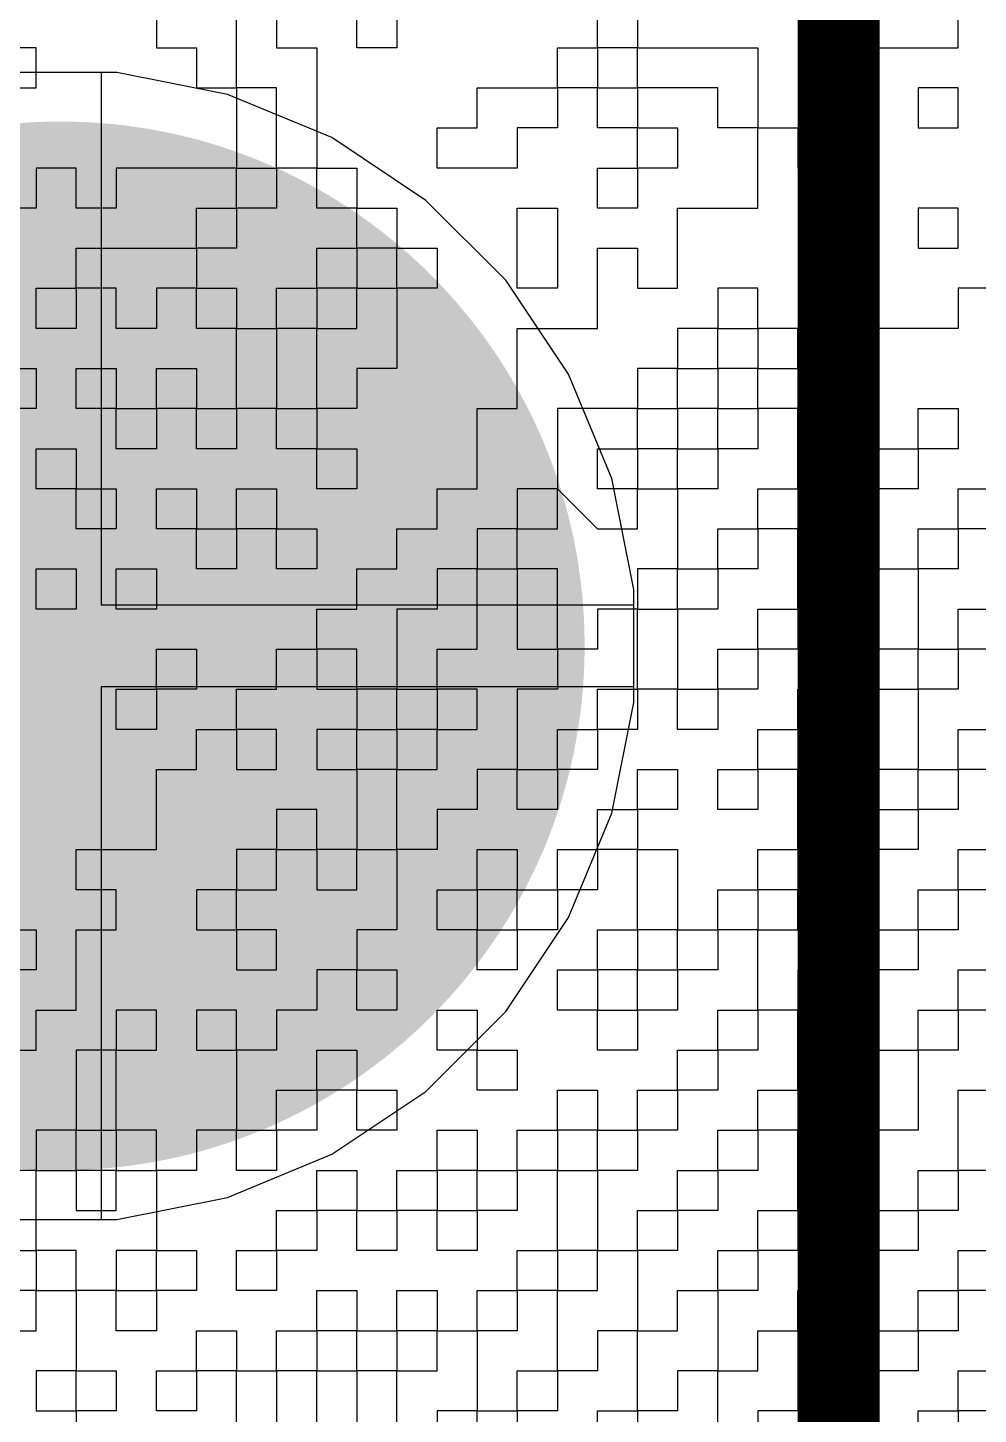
# Model space of a CAD drawing. Header units: inches. Extents: x 0.02 to 6.01, y 0.01 to 5.6.
# Drawn here: x 2.801 to 2.917, y 2.6662 to 2.8354 of the extents above; entities that cross this region are included whole.
import ezdxf

# ---------------------------------------------------------------- set-up
doc = ezdxf.new("R2010")
doc.units = ezdxf.units.IN
doc.header["$MEASUREMENT"] = 0
for name, color, linetype in [('Bottom Layer', 5, 'Continuous'), ('Bottom Overlay', 54, 'Continuous'), ('Bottom Solder', 6, 'Continuous'), ('Top Layer', 1, 'Continuous'), ('Top Overlay', 2, 'Continuous'), ('Top Solder', 216, 'Continuous'), ('Via Holes', 16, 'Continuous')]:
    doc.layers.add(name, color=color, linetype=linetype)

msp = doc.modelspace()

# ---------------------------------------------------------------- hatches: boundary and pattern name
at = {"layer": 'Bottom Layer'}
h = msp.add_hatch(color=5, dxfattribs=at)
edge = h.paths.add_edge_path()
edge.add_arc((2.805, 2.76), 0.06, 0, 360)
at = {"layer": 'Bottom Solder'}
h = msp.add_hatch(color=6, dxfattribs=at)
edge = h.paths.add_edge_path()
edge.add_arc((2.805, 2.76), 0.064, 0, 360)
at = {"layer": 'Top Layer'}
h = msp.add_hatch(color=1, dxfattribs=at)
edge = h.paths.add_edge_path()
edge.add_arc((2.805, 2.76), 0.06, 0, 360)
at = {"layer": 'Top Solder'}
h = msp.add_hatch(color=216, dxfattribs=at)
edge = h.paths.add_edge_path()
edge.add_arc((2.805, 2.76), 0.064, 0, 360)
at = {"layer": 'Via Holes'}
h = msp.add_hatch(color=7, dxfattribs=at)
edge = h.paths.add_edge_path()
edge.add_arc((2.805, 2.76), 0.05, 0, 360)

# ---------------------------------------------------------------- linework, layer by layer
at = {"layer": 'Bottom Layer'}
for p, q in [((2.81189, 2.83), (2.79811, 2.83)), ((2.82542, 2.82731), (2.81189, 2.83)), ((2.83816, 2.82203), (2.82542, 2.82731)), ((2.84962, 2.81437), (2.83816, 2.82203)), ((2.85937, 2.80462), (2.84962, 2.81437)), ((2.86703, 2.79316), (2.85937, 2.80462)), ((2.87231, 2.78042), (2.86703, 2.79316)), ((2.875, 2.76689), (2.87231, 2.78042)), ((2.875, 2.75311), (2.875, 2.76689)), ((2.87231, 2.73958), (2.875, 2.75311)), ((2.86703, 2.72684), (2.87231, 2.73958)), ((2.85937, 2.71538), (2.86703, 2.72684)), ((2.84962, 2.70563), (2.85937, 2.71538)), ((2.83816, 2.69797), (2.84962, 2.70563)), ((2.82542, 2.69269), (2.83816, 2.69797)), ((2.81189, 2.69), (2.82542, 2.69269)), ((2.79811, 2.69), (2.81189, 2.69))]:
    msp.add_line(p, q, dxfattribs=at)
at = {"layer": 'Bottom Overlay'}
for p, q in [((2.81673, 2.83789), (2.81673, 2.833)), ((2.82652, 2.82811), (2.82652, 2.83789)), ((2.83141, 2.83789), (2.83141, 2.833)), ((2.8412, 2.833), (2.8412, 2.83789)), ((2.84609, 2.83789), (2.84609, 2.833)), ((2.87056, 2.833), (2.87056, 2.83789)), ((2.87545, 2.83789), (2.87545, 2.833)), ((2.9146, 2.833), (2.9146, 2.83789)), ((2.80205, 2.833), (2.79716, 2.833)), ((2.80205, 2.82811), (2.80205, 2.833)), ((2.81673, 2.833), (2.82163, 2.833)), ((2.82163, 2.833), (2.82163, 2.82811)), ((2.83141, 2.833), (2.83631, 2.833)), ((2.83631, 2.833), (2.83631, 2.81832)), ((2.84609, 2.833), (2.8412, 2.833)), ((2.86567, 2.82811), (2.86567, 2.833)), ((2.86567, 2.833), (2.87056, 2.833)), ((2.87545, 2.833), (2.87056, 2.833)), ((2.87056, 2.833), (2.87056, 2.82811)), ((2.87545, 2.82811), (2.87545, 2.833)), ((2.87545, 2.833), (2.89013, 2.833)), ((2.89013, 2.833), (2.89013, 2.82321)), ((2.90481, 2.82321), (2.90481, 2.833)), ((2.90481, 2.833), (2.9146, 2.833)), ((2.79716, 2.82811), (2.80205, 2.82811)), ((2.82163, 2.82811), (2.82652, 2.82811)), ((2.83141, 2.82811), (2.82652, 2.82811)), ((2.82652, 2.82811), (2.82652, 2.81832)), ((2.83141, 2.81832), (2.83141, 2.82811)), ((2.85588, 2.82321), (2.85588, 2.82811)), ((2.85588, 2.82811), (2.86567, 2.82811)), ((2.87056, 2.82811), (2.86567, 2.82811)), ((2.86567, 2.82811), (2.86567, 2.82321)), ((2.87056, 2.82321), (2.87056, 2.82811)), ((2.87056, 2.82811), (2.87545, 2.82811)), ((2.87545, 2.82811), (2.87545, 2.82321)), ((2.88035, 2.82811), (2.87545, 2.82811)), ((2.88524, 2.82811), (2.88035, 2.82811)), ((2.88524, 2.82321), (2.88524, 2.82811)), ((2.9146, 2.82811), (2.90971, 2.82811)), ((2.90971, 2.82811), (2.90971, 2.82321)), ((2.9146, 2.82321), (2.9146, 2.82811)), ((2.85099, 2.81832), (2.85099, 2.82321)), ((2.85099, 2.82321), (2.85588, 2.82321)), ((2.86567, 2.82321), (2.86077, 2.82321)), ((2.86077, 2.82321), (2.86077, 2.81832)), ((2.87545, 2.82321), (2.87056, 2.82321)), ((2.87545, 2.81832), (2.87545, 2.82321)), ((2.87545, 2.82321), (2.88035, 2.82321)), ((2.88035, 2.82321), (2.88035, 2.81832)), ((2.89013, 2.82321), (2.88524, 2.82321)), ((2.89013, 2.81343), (2.89013, 2.82321)), ((2.89013, 2.82321), (2.89503, 2.82321)), ((2.89503, 2.82321), (2.89503, 2.81832)), ((2.89992, 2.81832), (2.89992, 2.82321)), ((2.89992, 2.82321), (2.90481, 2.82321)), ((2.90971, 2.82321), (2.9146, 2.82321)), ((2.80695, 2.81832), (2.80205, 2.81832)), ((2.80205, 2.81832), (2.80205, 2.81343)), ((2.80695, 2.81343), (2.80695, 2.81832)), ((2.82652, 2.81832), (2.81184, 2.81832)), ((2.81184, 2.81832), (2.81184, 2.81343)), ((2.82652, 2.81343), (2.82652, 2.81832)), ((2.82652, 2.81832), (2.83141, 2.81832)), ((2.83141, 2.81832), (2.83141, 2.81343)), ((2.83631, 2.81832), (2.83141, 2.81832)), ((2.83631, 2.81832), (2.8412, 2.81832)), ((2.83631, 2.81343), (2.83631, 2.81832)), ((2.8412, 2.81832), (2.8412, 2.81343)), ((2.86077, 2.81832), (2.85099, 2.81832)), ((2.87056, 2.81343), (2.87056, 2.81832)), ((2.87056, 2.81832), (2.87545, 2.81832)), ((2.88035, 2.81832), (2.87545, 2.81832)), ((2.87545, 2.81832), (2.87545, 2.81343)), ((2.89503, 2.81832), (2.89992, 2.81832)), ((2.80205, 2.81343), (2.78248, 2.81343)), ((2.81184, 2.81343), (2.80695, 2.81343)), ((2.82163, 2.80853), (2.82163, 2.81343)), ((2.82163, 2.81343), (2.82652, 2.81343)), ((2.82652, 2.81343), (2.82652, 2.80853)), ((2.83141, 2.81343), (2.82652, 2.81343)), ((2.8412, 2.81343), (2.83631, 2.81343)), ((2.8412, 2.80853), (2.8412, 2.81343)), ((2.8412, 2.81343), (2.84609, 2.81343)), ((2.84609, 2.81343), (2.84609, 2.80853)), ((2.86077, 2.80364), (2.86077, 2.81343)), ((2.86077, 2.81343), (2.86567, 2.81343)), ((2.86567, 2.81343), (2.86567, 2.80853)), ((2.87545, 2.81343), (2.87056, 2.81343)), ((2.88035, 2.80364), (2.88035, 2.81343)), ((2.88035, 2.81343), (2.89013, 2.81343)), ((2.9146, 2.81343), (2.90971, 2.81343)), ((2.90971, 2.81343), (2.90971, 2.80853)), ((2.9146, 2.80853), (2.9146, 2.81343)), ((2.80695, 2.80364), (2.80695, 2.80853)), ((2.80695, 2.80853), (2.82163, 2.80853)), ((2.82652, 2.80853), (2.82163, 2.80853)), ((2.82163, 2.80853), (2.82163, 2.80364)), ((2.83631, 2.80364), (2.83631, 2.80853)), ((2.83631, 2.80853), (2.8412, 2.80853)), ((2.8412, 2.80853), (2.8412, 2.80364)), ((2.84609, 2.80853), (2.8412, 2.80853)), ((2.84609, 2.80364), (2.84609, 2.80853)), ((2.84609, 2.80853), (2.85099, 2.80853)), ((2.85099, 2.80853), (2.85099, 2.80364)), ((2.86567, 2.80853), (2.86567, 2.80364)), ((2.87056, 2.79875), (2.87056, 2.80853)), ((2.87056, 2.80853), (2.87545, 2.80853)), ((2.87545, 2.80853), (2.87545, 2.80364)), ((2.90971, 2.80853), (2.9146, 2.80853)), ((2.80205, 2.79875), (2.80205, 2.80364)), ((2.80205, 2.80364), (2.80695, 2.80364)), ((2.80695, 2.80364), (2.80695, 2.79875)), ((2.81184, 2.80364), (2.80695, 2.80364)), ((2.81184, 2.79875), (2.81184, 2.80364)), ((2.82163, 2.80364), (2.81673, 2.80364)), ((2.81673, 2.80364), (2.81673, 2.79875)), ((2.82163, 2.79875), (2.82163, 2.80364)), ((2.82163, 2.80364), (2.82652, 2.80364)), ((2.82652, 2.80364), (2.82652, 2.79875)), ((2.83141, 2.79875), (2.83141, 2.80364)), ((2.83141, 2.80364), (2.83631, 2.80364)), ((2.8412, 2.80364), (2.83631, 2.80364)), ((2.83631, 2.80364), (2.83631, 2.79875)), ((2.8412, 2.79875), (2.8412, 2.80364)), ((2.8412, 2.80364), (2.84609, 2.80364)), ((2.85099, 2.80364), (2.84609, 2.80364)), ((2.84609, 2.80364), (2.84609, 2.79385)), ((2.86567, 2.80364), (2.86077, 2.80364)), ((2.87545, 2.80364), (2.88035, 2.80364)), ((2.89013, 2.80364), (2.88524, 2.80364)), ((2.88524, 2.80364), (2.88524, 2.79875)), ((2.89013, 2.79875), (2.89013, 2.80364)), ((2.91949, 2.80364), (2.9146, 2.80364)), ((2.9146, 2.80364), (2.9146, 2.79875)), ((2.80695, 2.79875), (2.80205, 2.79875)), ((2.81673, 2.79875), (2.81184, 2.79875)), ((2.82652, 2.79875), (2.82163, 2.79875)), ((2.82652, 2.78896), (2.82652, 2.79875)), ((2.82652, 2.79875), (2.83141, 2.79875)), ((2.83631, 2.79875), (2.83141, 2.79875)), ((2.83141, 2.79875), (2.83141, 2.78896)), ((2.83631, 2.78896), (2.83631, 2.79875)), ((2.83631, 2.79875), (2.8412, 2.79875)), ((2.86077, 2.78896), (2.86077, 2.79875)), ((2.86077, 2.79875), (2.87056, 2.79875)), ((2.88524, 2.79875), (2.88035, 2.79875)), ((2.88035, 2.79875), (2.88035, 2.79385)), ((2.88524, 2.79385), (2.88524, 2.79875)), ((2.88524, 2.79875), (2.89013, 2.79875)), ((2.89013, 2.79875), (2.89013, 2.79385)), ((2.89503, 2.79875), (2.89013, 2.79875)), ((2.89503, 2.79385), (2.89503, 2.79875)), ((2.9146, 2.79875), (2.90481, 2.79875)), ((2.90481, 2.79875), (2.90481, 2.79385)), ((2.79716, 2.79385), (2.80205, 2.79385)), ((2.80205, 2.79385), (2.80205, 2.78896)), ((2.80695, 2.78896), (2.80695, 2.79385)), ((2.80695, 2.79385), (2.81184, 2.79385)), ((2.81184, 2.79385), (2.81184, 2.78896)), ((2.81673, 2.78896), (2.81673, 2.79385)), ((2.81673, 2.79385), (2.82163, 2.79385)), ((2.82163, 2.79385), (2.82163, 2.78896)), ((2.84609, 2.79385), (2.8412, 2.79385)), ((2.8412, 2.79385), (2.8412, 2.78896)), ((2.88035, 2.79385), (2.87545, 2.79385)), ((2.87545, 2.79385), (2.87545, 2.78896)), ((2.88035, 2.78896), (2.88035, 2.79385)), ((2.88035, 2.79385), (2.88524, 2.79385)), ((2.89013, 2.79385), (2.88524, 2.79385)), ((2.88524, 2.79385), (2.88524, 2.78896)), ((2.89013, 2.78896), (2.89013, 2.79385)), ((2.89013, 2.79385), (2.89503, 2.79385)), ((2.89503, 2.79385), (2.89503, 2.78896)), ((2.90481, 2.79385), (2.89503, 2.79385)), ((2.80205, 2.78896), (2.79716, 2.78896)), ((2.81184, 2.78896), (2.80695, 2.78896)), ((2.81184, 2.78407), (2.81184, 2.78896)), ((2.81184, 2.78896), (2.81673, 2.78896)), ((2.81673, 2.78896), (2.81673, 2.78407)), ((2.82163, 2.78896), (2.81673, 2.78896)), ((2.82163, 2.78407), (2.82163, 2.78896)), ((2.82163, 2.78896), (2.82652, 2.78896)), ((2.82652, 2.78896), (2.82652, 2.78407)), ((2.83141, 2.78896), (2.82652, 2.78896)), ((2.83141, 2.78896), (2.83631, 2.78896)), ((2.83141, 2.78407), (2.83141, 2.78896)), ((2.83631, 2.78896), (2.83631, 2.78407)), ((2.8412, 2.78896), (2.83631, 2.78896)), ((2.85588, 2.77917), (2.85588, 2.78896)), ((2.85588, 2.78896), (2.86077, 2.78896)), ((2.87545, 2.78896), (2.86567, 2.78896)), ((2.86567, 2.78896), (2.86567, 2.77917)), ((2.87545, 2.78896), (2.88035, 2.78896)), ((2.87545, 2.78407), (2.87545, 2.78896)), ((2.88524, 2.78896), (2.88035, 2.78896)), ((2.88035, 2.78896), (2.88035, 2.78407)), ((2.88524, 2.78407), (2.88524, 2.78896)), ((2.88524, 2.78896), (2.89013, 2.78896)), ((2.89503, 2.78896), (2.89013, 2.78896)), ((2.89013, 2.78896), (2.89013, 2.78407)), ((2.89503, 2.77917), (2.89503, 2.78896)), ((2.89503, 2.78896), (2.89992, 2.78896)), ((2.89992, 2.78896), (2.89992, 2.77917)), ((2.90971, 2.78896), (2.9146, 2.78896)), ((2.90971, 2.78407), (2.90971, 2.78896)), ((2.9146, 2.78896), (2.9146, 2.78407)), ((2.80205, 2.77917), (2.80205, 2.78407)), ((2.80205, 2.78407), (2.80695, 2.78407)), ((2.80695, 2.78407), (2.80695, 2.77917)), ((2.81673, 2.78407), (2.81184, 2.78407)), ((2.82652, 2.78407), (2.82163, 2.78407)), ((2.83631, 2.78407), (2.83141, 2.78407)), ((2.83631, 2.77917), (2.83631, 2.78407)), ((2.83631, 2.78407), (2.8412, 2.78407)), ((2.8412, 2.78407), (2.8412, 2.77917)), ((2.87056, 2.77917), (2.87056, 2.78407)), ((2.87056, 2.78407), (2.87545, 2.78407)), ((2.87545, 2.78407), (2.87545, 2.77917)), ((2.88035, 2.78407), (2.87545, 2.78407)), ((2.88035, 2.77917), (2.88035, 2.78407)), ((2.88035, 2.78407), (2.88524, 2.78407)), ((2.89013, 2.78407), (2.88524, 2.78407)), ((2.88524, 2.78407), (2.88524, 2.77917)), ((2.90481, 2.77917), (2.90481, 2.78407)), ((2.90481, 2.78407), (2.90971, 2.78407)), ((2.90971, 2.78407), (2.90971, 2.77917)), ((2.9146, 2.78407), (2.90971, 2.78407)), ((2.80695, 2.77917), (2.80205, 2.77917)), ((2.80695, 2.77428), (2.80695, 2.77917)), ((2.80695, 2.77917), (2.81184, 2.77917)), ((2.81184, 2.77917), (2.81184, 2.77428)), ((2.81673, 2.77917), (2.82163, 2.77917)), ((2.81673, 2.77428), (2.81673, 2.77917)), ((2.82163, 2.77917), (2.82163, 2.77428)), ((2.82652, 2.77428), (2.82652, 2.77917)), ((2.82652, 2.77917), (2.83141, 2.77917)), ((2.83141, 2.77917), (2.83141, 2.77428)), ((2.8412, 2.77917), (2.83631, 2.77917)), ((2.85099, 2.77428), (2.85099, 2.77917)), ((2.85099, 2.77917), (2.85588, 2.77917)), ((2.86567, 2.77917), (2.86077, 2.77917)), ((2.86077, 2.77917), (2.86077, 2.77428)), ((2.86567, 2.77428), (2.86567, 2.77917)), ((2.86567, 2.77917), (2.87056, 2.77428)), ((2.87545, 2.77917), (2.87056, 2.77917)), ((2.87545, 2.77917), (2.88035, 2.77917)), ((2.87545, 2.77428), (2.87545, 2.77917)), ((2.88524, 2.77917), (2.88035, 2.77917)), ((2.88035, 2.77917), (2.88035, 2.76939)), ((2.89013, 2.77428), (2.89013, 2.77917)), ((2.89013, 2.77917), (2.89503, 2.77917)), ((2.89503, 2.77917), (2.89503, 2.77428)), ((2.89992, 2.77917), (2.89503, 2.77917)), ((2.89992, 2.77428), (2.89992, 2.77917)), ((2.89992, 2.77917), (2.90481, 2.77917)), ((2.90971, 2.77917), (2.90481, 2.77917)), ((2.90481, 2.77917), (2.90481, 2.76939)), ((2.9146, 2.77917), (2.91949, 2.77917)), ((2.9146, 2.77428), (2.9146, 2.77917)), ((2.81184, 2.77428), (2.80695, 2.77428)), ((2.82163, 2.77428), (2.81673, 2.77428)), ((2.82163, 2.76939), (2.82163, 2.77428)), ((2.82163, 2.77428), (2.82652, 2.77428)), ((2.82652, 2.77428), (2.82652, 2.76939)), ((2.83141, 2.77428), (2.82652, 2.77428)), ((2.83141, 2.77428), (2.83631, 2.77428)), ((2.83141, 2.76939), (2.83141, 2.77428)), ((2.83631, 2.77428), (2.83631, 2.76939)), ((2.84609, 2.76939), (2.84609, 2.77428)), ((2.84609, 2.77428), (2.85099, 2.77428)), ((2.86077, 2.77428), (2.85588, 2.77428)), ((2.85588, 2.77428), (2.85588, 2.76939)), ((2.86077, 2.76939), (2.86077, 2.77428)), ((2.86077, 2.77428), (2.86567, 2.77428)), ((2.87056, 2.77428), (2.87545, 2.77428)), ((2.88524, 2.76939), (2.88524, 2.77428)), ((2.88524, 2.77428), (2.89013, 2.77428)), ((2.89503, 2.77428), (2.89013, 2.77428)), ((2.89013, 2.77428), (2.89013, 2.76939)), ((2.89503, 2.76939), (2.89503, 2.77428)), ((2.89503, 2.77428), (2.89992, 2.77428)), ((2.90971, 2.76939), (2.90971, 2.77428)), ((2.90971, 2.77428), (2.9146, 2.77428)), ((2.9146, 2.77428), (2.9146, 2.76939)), ((2.91949, 2.77428), (2.9146, 2.77428)), ((2.80205, 2.76449), (2.80205, 2.76939)), ((2.80205, 2.76939), (2.80695, 2.76939)), ((2.80695, 2.76939), (2.80695, 2.76449)), ((2.81184, 2.76449), (2.81184, 2.76939)), ((2.81184, 2.76939), (2.81673, 2.76939)), ((2.81673, 2.76939), (2.81673, 2.76449)), ((2.82652, 2.76939), (2.82163, 2.76939)), ((2.83631, 2.76939), (2.83141, 2.76939)), ((2.8412, 2.76449), (2.8412, 2.76939)), ((2.8412, 2.76939), (2.84609, 2.76939)), ((2.85588, 2.76939), (2.85099, 2.76939)), ((2.85099, 2.76939), (2.85099, 2.76449)), ((2.85588, 2.7596), (2.85588, 2.76939)), ((2.85588, 2.76939), (2.86077, 2.76939)), ((2.86077, 2.76939), (2.86077, 2.7596)), ((2.86567, 2.76939), (2.86077, 2.76939)), ((2.86567, 2.7596), (2.86567, 2.76939)), ((2.88035, 2.76939), (2.87545, 2.76939)), ((2.87545, 2.76939), (2.87545, 2.76449)), ((2.88035, 2.76939), (2.88524, 2.76939)), ((2.88035, 2.76449), (2.88035, 2.76939)), ((2.89013, 2.76939), (2.88524, 2.76939)), ((2.88524, 2.76939), (2.88524, 2.76449)), ((2.89503, 2.76449), (2.89503, 2.76939)), ((2.90481, 2.76939), (2.89992, 2.76939)), ((2.89992, 2.76939), (2.89992, 2.76449)), ((2.90481, 2.76449), (2.90481, 2.76939)), ((2.90481, 2.76939), (2.90971, 2.76939)), ((2.9146, 2.76939), (2.90971, 2.76939)), ((2.90971, 2.76939), (2.90971, 2.7596)), ((2.80695, 2.76449), (2.80205, 2.76449)), ((2.81673, 2.76449), (2.81184, 2.76449)), ((2.83631, 2.7596), (2.83631, 2.76449)), ((2.83631, 2.76449), (2.8412, 2.76449)), ((2.85099, 2.76449), (2.84609, 2.76449)), ((2.84609, 2.76449), (2.84609, 2.75471)), ((2.87545, 2.76449), (2.87056, 2.76449)), ((2.87056, 2.76449), (2.87056, 2.7596)), ((2.87545, 2.75471), (2.87545, 2.76449)), ((2.87545, 2.76449), (2.88035, 2.76449)), ((2.88035, 2.76449), (2.88035, 2.7596)), ((2.88524, 2.76449), (2.88035, 2.76449)), ((2.89013, 2.7596), (2.89013, 2.76449)), ((2.89013, 2.76449), (2.89503, 2.76449)), ((2.89992, 2.76449), (2.89503, 2.76449)), ((2.89503, 2.76449), (2.89503, 2.7596)), ((2.89992, 2.75471), (2.89992, 2.76449)), ((2.89992, 2.76449), (2.90481, 2.76449)), ((2.9146, 2.7596), (2.9146, 2.76449)), ((2.9146, 2.76449), (2.91949, 2.76449)), ((2.81673, 2.75471), (2.81673, 2.7596)), ((2.81673, 2.7596), (2.82163, 2.7596)), ((2.82163, 2.7596), (2.82163, 2.75471)), ((2.83141, 2.75471), (2.83141, 2.7596)), ((2.83141, 2.7596), (2.83631, 2.7596)), ((2.83631, 2.7596), (2.83631, 2.75471)), ((2.8412, 2.7596), (2.83631, 2.7596)), ((2.8412, 2.75471), (2.8412, 2.7596)), ((2.85099, 2.75471), (2.85099, 2.7596)), ((2.85099, 2.7596), (2.85588, 2.7596)), ((2.86077, 2.7596), (2.86567, 2.7596)), ((2.86567, 2.7596), (2.86567, 2.75471)), ((2.87056, 2.7596), (2.86567, 2.7596)), ((2.88035, 2.7596), (2.88035, 2.75471)), ((2.88524, 2.75471), (2.88524, 2.7596)), ((2.88524, 2.7596), (2.89013, 2.7596)), ((2.89013, 2.7596), (2.89013, 2.75471)), ((2.89503, 2.7596), (2.89013, 2.7596)), ((2.90971, 2.7596), (2.90481, 2.7596)), ((2.90481, 2.7596), (2.90481, 2.75471)), ((2.90971, 2.75471), (2.90971, 2.7596)), ((2.90971, 2.7596), (2.9146, 2.7596)), ((2.91949, 2.7596), (2.9146, 2.7596)), ((2.9146, 2.7596), (2.9146, 2.75471)), ((2.81184, 2.74981), (2.81184, 2.75471)), ((2.81184, 2.75471), (2.81673, 2.75471)), ((2.81673, 2.75471), (2.81673, 2.74981)), ((2.82163, 2.75471), (2.81673, 2.75471)), ((2.82652, 2.74981), (2.82652, 2.75471)), ((2.82652, 2.75471), (2.83141, 2.75471)), ((2.83631, 2.75471), (2.8412, 2.75471)), ((2.8412, 2.75471), (2.8412, 2.74981)), ((2.84609, 2.75471), (2.8412, 2.75471)), ((2.84609, 2.74981), (2.84609, 2.75471)), ((2.84609, 2.75471), (2.85099, 2.75471)), ((2.85588, 2.75471), (2.85099, 2.75471)), ((2.85099, 2.75471), (2.85099, 2.74981)), ((2.85588, 2.74981), (2.85588, 2.75471)), ((2.86567, 2.75471), (2.86077, 2.75471)), ((2.86077, 2.75471), (2.86077, 2.74492)), ((2.87056, 2.74981), (2.87056, 2.75471)), ((2.87056, 2.75471), (2.87545, 2.75471)), ((2.87545, 2.75471), (2.87545, 2.74981)), ((2.88035, 2.75471), (2.87545, 2.75471)), ((2.88035, 2.74981), (2.88035, 2.75471)), ((2.88035, 2.75471), (2.88524, 2.75471)), ((2.88524, 2.75471), (2.88524, 2.74981)), ((2.89013, 2.75471), (2.88524, 2.75471)), ((2.89503, 2.74981), (2.89503, 2.75471)), ((2.89503, 2.75471), (2.89992, 2.75471)), ((2.89992, 2.75471), (2.89992, 2.74981)), ((2.90481, 2.75471), (2.89992, 2.75471)), ((2.90481, 2.74981), (2.90481, 2.75471)), ((2.90481, 2.75471), (2.90971, 2.75471)), ((2.90971, 2.75471), (2.90971, 2.74981)), ((2.9146, 2.75471), (2.90971, 2.75471)), ((2.81673, 2.74981), (2.81184, 2.74981)), ((2.82163, 2.74492), (2.82163, 2.74981)), ((2.82163, 2.74981), (2.82652, 2.74981)), ((2.82652, 2.74981), (2.82652, 2.74492)), ((2.83141, 2.74981), (2.82652, 2.74981)), ((2.83141, 2.74492), (2.83141, 2.74981)), ((2.8412, 2.74981), (2.83631, 2.74981)), ((2.83631, 2.74981), (2.83631, 2.74492)), ((2.8412, 2.74492), (2.8412, 2.74981)), ((2.8412, 2.74981), (2.84609, 2.74981)), ((2.84609, 2.74981), (2.84609, 2.74492)), ((2.85099, 2.74981), (2.84609, 2.74981)), ((2.85099, 2.74981), (2.85588, 2.74981)), ((2.85099, 2.74492), (2.85099, 2.74981)), ((2.86567, 2.74981), (2.87056, 2.74981)), ((2.86567, 2.74492), (2.86567, 2.74981)), ((2.87545, 2.74981), (2.87056, 2.74981)), ((2.87056, 2.74981), (2.87056, 2.74492)), ((2.88524, 2.74981), (2.88035, 2.74981)), ((2.89013, 2.74492), (2.89013, 2.74981)), ((2.89013, 2.74981), (2.89503, 2.74981)), ((2.89992, 2.74981), (2.89503, 2.74981)), ((2.89503, 2.74981), (2.89503, 2.74492)), ((2.89992, 2.74492), (2.89992, 2.74981)), ((2.89992, 2.74981), (2.90481, 2.74981)), ((2.90971, 2.74981), (2.90971, 2.74492)), ((2.9146, 2.74492), (2.9146, 2.74981)), ((2.9146, 2.74981), (2.91949, 2.74981)), ((2.81673, 2.73513), (2.81673, 2.74492)), ((2.81673, 2.74492), (2.82163, 2.74492)), ((2.82652, 2.74492), (2.83141, 2.74492)), ((2.83631, 2.74492), (2.8412, 2.74492)), ((2.84609, 2.74492), (2.8412, 2.74492)), ((2.8412, 2.74492), (2.8412, 2.73513)), ((2.84609, 2.73513), (2.84609, 2.74492)), ((2.84609, 2.74492), (2.85099, 2.74492)), ((2.86077, 2.74492), (2.85588, 2.74492)), ((2.85588, 2.74492), (2.85588, 2.74003)), ((2.86077, 2.74003), (2.86077, 2.74492)), ((2.86077, 2.74492), (2.86567, 2.74492)), ((2.86567, 2.74492), (2.86567, 2.74003)), ((2.87056, 2.74492), (2.86567, 2.74492)), ((2.87545, 2.74003), (2.87545, 2.74492)), ((2.87545, 2.74492), (2.88035, 2.74492)), ((2.88035, 2.74492), (2.88035, 2.74003)), ((2.88524, 2.74492), (2.89013, 2.74492)), ((2.88524, 2.74003), (2.88524, 2.74492)), ((2.89503, 2.74492), (2.89013, 2.74492)), ((2.89013, 2.74492), (2.89013, 2.74003)), ((2.89503, 2.73513), (2.89503, 2.74492)), ((2.89503, 2.74492), (2.89992, 2.74492)), ((2.89992, 2.74492), (2.89992, 2.73513)), ((2.90971, 2.74492), (2.89992, 2.74492)), ((2.90971, 2.74003), (2.90971, 2.74492)), ((2.90971, 2.74492), (2.9146, 2.74492)), ((2.91949, 2.74492), (2.9146, 2.74492)), ((2.9146, 2.74492), (2.9146, 2.74003)), ((2.83631, 2.74003), (2.83141, 2.74003)), ((2.83141, 2.74003), (2.83141, 2.73513)), ((2.83631, 2.73513), (2.83631, 2.74003)), ((2.85588, 2.74003), (2.85099, 2.74003)), ((2.85099, 2.74003), (2.85099, 2.73513)), ((2.86567, 2.74003), (2.86077, 2.74003)), ((2.87056, 2.73513), (2.87056, 2.74003)), ((2.87056, 2.74003), (2.87545, 2.74003)), ((2.87545, 2.74003), (2.87545, 2.73513)), ((2.88035, 2.74003), (2.87545, 2.74003)), ((2.89013, 2.74003), (2.88524, 2.74003)), ((2.90481, 2.73513), (2.90481, 2.74003)), ((2.90481, 2.74003), (2.90971, 2.74003)), ((2.90971, 2.74003), (2.90971, 2.73513)), ((2.9146, 2.74003), (2.90971, 2.74003)), ((2.80695, 2.73024), (2.80695, 2.73513)), ((2.80695, 2.73513), (2.81673, 2.73513)), ((2.83141, 2.73513), (2.82652, 2.73513)), ((2.82652, 2.73513), (2.82652, 2.73024)), ((2.83141, 2.73513), (2.83631, 2.73513)), ((2.83141, 2.73024), (2.83141, 2.73513)), ((2.83631, 2.73513), (2.83631, 2.73024)), ((2.8412, 2.73513), (2.83631, 2.73513)), ((2.8412, 2.73513), (2.84609, 2.73513)), ((2.8412, 2.73024), (2.8412, 2.73513)), ((2.84609, 2.73513), (2.84609, 2.72535)), ((2.85099, 2.73513), (2.84609, 2.73513)), ((2.85588, 2.73024), (2.85588, 2.73513)), ((2.85588, 2.73513), (2.86077, 2.73513)), ((2.86077, 2.73513), (2.86077, 2.73024)), ((2.86567, 2.73513), (2.87056, 2.73513)), ((2.86567, 2.73024), (2.86567, 2.73513)), ((2.87545, 2.73513), (2.87056, 2.73513)), ((2.87056, 2.73513), (2.87056, 2.73024)), ((2.87545, 2.72535), (2.87545, 2.73513)), ((2.87545, 2.73513), (2.88035, 2.73513)), ((2.88035, 2.73513), (2.88035, 2.72535)), ((2.89013, 2.73024), (2.89013, 2.73513)), ((2.89013, 2.73513), (2.89503, 2.73513)), ((2.89503, 2.73513), (2.89503, 2.73024)), ((2.89992, 2.73513), (2.89503, 2.73513)), ((2.89992, 2.73513), (2.90481, 2.73513)), ((2.89992, 2.73024), (2.89992, 2.73513)), ((2.90971, 2.73513), (2.90481, 2.73513)), ((2.90481, 2.73513), (2.90481, 2.73024)), ((2.9146, 2.73024), (2.9146, 2.73513)), ((2.9146, 2.73513), (2.91949, 2.73513)), ((2.81184, 2.73024), (2.80695, 2.73024)), ((2.81184, 2.72535), (2.81184, 2.73024)), ((2.82652, 2.73024), (2.82163, 2.73024)), ((2.82163, 2.73024), (2.82163, 2.72535)), ((2.82652, 2.73024), (2.83141, 2.73024)), ((2.82652, 2.72535), (2.82652, 2.73024)), ((2.83631, 2.73024), (2.8412, 2.73024)), ((2.85099, 2.73024), (2.85588, 2.73024)), ((2.85099, 2.72535), (2.85099, 2.73024)), ((2.85588, 2.73024), (2.85588, 2.72535)), ((2.86077, 2.73024), (2.85588, 2.73024)), ((2.86077, 2.72535), (2.86077, 2.73024)), ((2.86077, 2.73024), (2.86567, 2.73024)), ((2.86567, 2.73024), (2.86567, 2.72535)), ((2.87056, 2.73024), (2.86567, 2.73024)), ((2.88524, 2.72535), (2.88524, 2.73024)), ((2.88524, 2.73024), (2.89013, 2.73024)), ((2.89013, 2.73024), (2.89013, 2.72535)), ((2.89503, 2.73024), (2.89013, 2.73024)), ((2.89503, 2.72535), (2.89503, 2.73024)), ((2.89503, 2.73024), (2.89992, 2.73024)), ((2.90481, 2.73024), (2.89992, 2.73024)), ((2.89992, 2.73024), (2.89992, 2.72045)), ((2.90971, 2.72535), (2.90971, 2.73024)), ((2.90971, 2.73024), (2.9146, 2.73024)), ((2.9146, 2.73024), (2.9146, 2.72535)), ((2.91949, 2.73024), (2.9146, 2.73024)), ((2.79716, 2.72535), (2.80205, 2.72535)), ((2.80205, 2.72535), (2.80205, 2.72045)), ((2.80695, 2.71556), (2.80695, 2.72535)), ((2.80695, 2.72535), (2.81184, 2.72535)), ((2.82163, 2.72535), (2.82652, 2.72535)), ((2.82652, 2.72535), (2.82652, 2.72045)), ((2.83141, 2.72535), (2.82652, 2.72535)), ((2.83141, 2.72045), (2.83141, 2.72535)), ((2.84609, 2.72535), (2.8412, 2.72535)), ((2.8412, 2.72535), (2.8412, 2.72045)), ((2.85588, 2.72535), (2.85099, 2.72535)), ((2.85588, 2.72045), (2.85588, 2.72535)), ((2.85588, 2.72535), (2.86077, 2.72535)), ((2.86077, 2.72535), (2.86077, 2.72045)), ((2.86567, 2.72535), (2.86077, 2.72535)), ((2.87056, 2.72535), (2.87545, 2.72535)), ((2.87056, 2.72045), (2.87056, 2.72535)), ((2.87545, 2.72535), (2.87545, 2.72045)), ((2.88035, 2.72535), (2.87545, 2.72535)), ((2.88035, 2.72045), (2.88035, 2.72535)), ((2.88035, 2.72535), (2.88524, 2.72535)), ((2.89013, 2.72535), (2.88524, 2.72535)), ((2.88524, 2.72535), (2.88524, 2.72045)), ((2.89013, 2.72045), (2.89013, 2.72535)), ((2.89013, 2.72535), (2.89503, 2.72535)), ((2.90481, 2.72535), (2.90971, 2.72535)), ((2.90481, 2.72045), (2.90481, 2.72535)), ((2.90971, 2.72535), (2.90971, 2.72045)), ((2.9146, 2.72535), (2.90971, 2.72535)), ((2.80205, 2.72045), (2.79716, 2.72045)), ((2.82652, 2.72045), (2.83141, 2.72045)), ((2.8412, 2.72045), (2.83631, 2.72045)), ((2.83631, 2.72045), (2.83631, 2.71556)), ((2.8412, 2.71556), (2.8412, 2.72045)), ((2.8412, 2.72045), (2.84609, 2.72045)), ((2.84609, 2.72045), (2.84609, 2.71556)), ((2.86077, 2.72045), (2.85588, 2.72045)), ((2.86567, 2.72045), (2.87056, 2.72045)), ((2.86567, 2.71556), (2.86567, 2.72045)), ((2.87545, 2.72045), (2.87056, 2.72045)), ((2.87056, 2.72045), (2.87056, 2.71556)), ((2.87545, 2.71556), (2.87545, 2.72045)), ((2.87545, 2.72045), (2.88035, 2.72045)), ((2.88524, 2.72045), (2.88035, 2.72045)), ((2.88035, 2.72045), (2.88035, 2.71556)), ((2.89013, 2.71556), (2.89013, 2.72045)), ((2.89992, 2.72045), (2.89503, 2.72045)), ((2.89503, 2.72045), (2.89503, 2.71556)), ((2.89992, 2.71556), (2.89992, 2.72045)), ((2.89992, 2.72045), (2.90481, 2.72045)), ((2.90971, 2.72045), (2.90481, 2.72045)), ((2.90481, 2.72045), (2.90481, 2.71067)), ((2.9146, 2.71556), (2.9146, 2.72045)), ((2.9146, 2.72045), (2.91949, 2.72045)), ((2.80205, 2.71067), (2.80205, 2.71556)), ((2.80205, 2.71556), (2.80695, 2.71556)), ((2.81673, 2.71556), (2.81184, 2.71556)), ((2.81184, 2.71556), (2.81184, 2.71067)), ((2.81673, 2.71067), (2.81673, 2.71556)), ((2.82652, 2.71556), (2.82163, 2.71556)), ((2.82163, 2.71556), (2.82163, 2.71067)), ((2.82652, 2.71067), (2.82652, 2.71556)), ((2.83631, 2.71556), (2.83141, 2.71556)), ((2.83141, 2.71556), (2.83141, 2.71067)), ((2.84609, 2.71556), (2.8412, 2.71556)), ((2.85099, 2.71067), (2.85099, 2.71556)), ((2.85099, 2.71556), (2.85588, 2.71556)), ((2.85588, 2.71556), (2.85588, 2.71067)), ((2.87056, 2.71556), (2.86567, 2.71556)), ((2.87056, 2.71067), (2.87056, 2.71556)), ((2.87056, 2.71556), (2.87545, 2.71556)), ((2.88035, 2.71556), (2.87545, 2.71556)), ((2.87545, 2.71556), (2.87545, 2.71067)), ((2.88524, 2.71067), (2.88524, 2.71556)), ((2.88524, 2.71556), (2.89013, 2.71556)), ((2.89013, 2.71556), (2.89013, 2.71067)), ((2.89503, 2.71556), (2.89013, 2.71556)), ((2.89503, 2.70577), (2.89503, 2.71556)), ((2.89503, 2.71556), (2.89992, 2.71556)), ((2.90971, 2.71556), (2.9146, 2.71556)), ((2.90971, 2.71067), (2.90971, 2.71556)), ((2.91949, 2.71556), (2.9146, 2.71556)), ((2.9146, 2.71556), (2.9146, 2.71067)), ((2.79716, 2.71067), (2.80205, 2.71067)), ((2.81184, 2.71067), (2.80695, 2.71067)), ((2.80695, 2.71067), (2.80695, 2.70088)), ((2.81184, 2.70088), (2.81184, 2.71067)), ((2.81184, 2.71067), (2.81673, 2.71067)), ((2.82163, 2.71067), (2.82652, 2.71067)), ((2.83141, 2.71067), (2.82652, 2.71067)), ((2.82652, 2.71067), (2.82652, 2.70088)), ((2.83631, 2.70577), (2.83631, 2.71067)), ((2.83631, 2.71067), (2.8412, 2.71067)), ((2.8412, 2.71067), (2.8412, 2.70577)), ((2.85588, 2.71067), (2.85099, 2.71067)), ((2.85588, 2.71067), (2.86077, 2.71067)), ((2.85588, 2.70577), (2.85588, 2.71067)), ((2.86077, 2.71067), (2.86077, 2.70577)), ((2.87545, 2.71067), (2.87056, 2.71067)), ((2.88035, 2.70577), (2.88035, 2.71067)), ((2.88035, 2.71067), (2.88524, 2.71067)), ((2.89013, 2.71067), (2.88524, 2.71067)), ((2.88524, 2.71067), (2.88524, 2.70577)), ((2.90481, 2.71067), (2.89992, 2.71067)), ((2.89992, 2.71067), (2.89992, 2.70577)), ((2.90481, 2.70577), (2.90481, 2.71067)), ((2.90481, 2.71067), (2.90971, 2.71067)), ((2.9146, 2.71067), (2.90971, 2.71067)), ((2.90971, 2.71067), (2.90971, 2.70088)), ((2.83141, 2.70088), (2.83141, 2.70577)), ((2.83141, 2.70577), (2.83631, 2.70577)), ((2.8412, 2.70577), (2.83631, 2.70577)), ((2.83631, 2.70577), (2.83631, 2.70088)), ((2.8412, 2.70088), (2.8412, 2.70577)), ((2.8412, 2.70577), (2.84609, 2.70577)), ((2.84609, 2.70577), (2.84609, 2.70088)), ((2.86077, 2.70577), (2.85588, 2.70577)), ((2.86567, 2.70088), (2.86567, 2.70577)), ((2.86567, 2.70577), (2.87056, 2.70577)), ((2.87056, 2.70577), (2.87056, 2.70088)), ((2.87545, 2.70088), (2.87545, 2.70577)), ((2.87545, 2.70577), (2.88035, 2.70577)), ((2.88035, 2.70577), (2.88035, 2.70088)), ((2.88524, 2.70577), (2.88035, 2.70577)), ((2.89013, 2.70088), (2.89013, 2.70577)), ((2.89013, 2.70577), (2.89503, 2.70577)), ((2.89503, 2.70577), (2.89503, 2.70088)), ((2.89992, 2.70577), (2.89503, 2.70577)), ((2.89992, 2.70088), (2.89992, 2.70577)), ((2.89992, 2.70577), (2.90481, 2.70577)), ((2.9146, 2.69599), (2.9146, 2.70577)), ((2.9146, 2.70577), (2.91949, 2.70577)), ((2.80695, 2.70088), (2.80205, 2.70088)), ((2.80205, 2.70088), (2.80205, 2.69599)), ((2.80695, 2.70088), (2.81184, 2.70088)), ((2.80695, 2.69599), (2.80695, 2.70088)), ((2.81184, 2.70088), (2.81184, 2.69599)), ((2.81673, 2.70088), (2.81184, 2.70088)), ((2.81673, 2.69599), (2.81673, 2.70088)), ((2.82652, 2.70088), (2.82163, 2.70088)), ((2.82163, 2.70088), (2.82163, 2.69599)), ((2.82652, 2.70088), (2.83141, 2.70088)), ((2.82652, 2.69599), (2.82652, 2.70088)), ((2.83631, 2.70088), (2.83141, 2.70088)), ((2.83141, 2.70088), (2.83141, 2.69599)), ((2.84609, 2.70088), (2.8412, 2.70088)), ((2.85099, 2.69599), (2.85099, 2.70088)), ((2.85099, 2.70088), (2.85588, 2.70088)), ((2.85588, 2.70088), (2.85588, 2.69599)), ((2.86077, 2.69599), (2.86077, 2.70088)), ((2.86077, 2.70088), (2.86567, 2.70088)), ((2.87056, 2.70088), (2.86567, 2.70088)), ((2.86567, 2.70088), (2.86567, 2.69599)), ((2.87056, 2.69599), (2.87056, 2.70088)), ((2.87056, 2.70088), (2.87545, 2.70088)), ((2.87545, 2.70088), (2.87545, 2.69599)), ((2.88035, 2.70088), (2.87545, 2.70088)), ((2.88524, 2.69599), (2.88524, 2.70088)), ((2.88524, 2.70088), (2.89013, 2.70088)), ((2.89013, 2.70088), (2.89013, 2.69599)), ((2.89503, 2.70088), (2.89013, 2.70088)), ((2.89503, 2.69109), (2.89503, 2.70088)), ((2.89503, 2.70088), (2.89992, 2.70088)), ((2.90971, 2.70088), (2.90481, 2.70088)), ((2.90481, 2.70088), (2.90481, 2.69599)), ((2.80205, 2.69599), (2.79716, 2.69599)), ((2.80205, 2.6862), (2.80205, 2.69599)), ((2.80205, 2.69599), (2.80695, 2.69599)), ((2.81184, 2.69599), (2.80695, 2.69599)), ((2.80695, 2.69599), (2.80695, 2.69109)), ((2.81184, 2.69109), (2.81184, 2.69599)), ((2.81184, 2.69599), (2.81673, 2.69599)), ((2.81673, 2.69599), (2.81673, 2.6862)), ((2.82163, 2.69599), (2.81673, 2.69599)), ((2.83141, 2.69599), (2.82652, 2.69599)), ((2.83631, 2.69599), (2.8412, 2.69599)), ((2.83631, 2.69109), (2.83631, 2.69599)), ((2.8412, 2.69599), (2.8412, 2.69109)), ((2.84609, 2.69599), (2.85099, 2.69599)), ((2.84609, 2.69109), (2.84609, 2.69599)), ((2.85588, 2.69599), (2.85099, 2.69599)), ((2.85099, 2.69599), (2.85099, 2.69109)), ((2.85588, 2.69109), (2.85588, 2.69599)), ((2.85588, 2.69599), (2.86077, 2.69599)), ((2.86567, 2.69599), (2.86077, 2.69599)), ((2.86077, 2.69599), (2.86077, 2.69109)), ((2.86567, 2.69599), (2.87056, 2.69599)), ((2.86567, 2.6862), (2.86567, 2.69599)), ((2.87545, 2.69599), (2.87056, 2.69599)), ((2.87056, 2.69599), (2.87056, 2.6862)), ((2.88035, 2.69109), (2.88035, 2.69599)), ((2.88035, 2.69599), (2.88524, 2.69599)), ((2.88524, 2.69599), (2.88524, 2.69109)), ((2.89013, 2.69599), (2.88524, 2.69599)), ((2.90481, 2.69599), (2.89992, 2.69599)), ((2.89992, 2.69599), (2.89992, 2.69109)), ((2.90971, 2.69109), (2.90971, 2.69599)), ((2.90971, 2.69599), (2.9146, 2.69599)), ((2.9146, 2.69599), (2.9146, 2.69109)), ((2.91949, 2.69599), (2.9146, 2.69599)), ((2.80695, 2.69109), (2.81184, 2.69109)), ((2.83141, 2.6862), (2.83141, 2.69109)), ((2.83141, 2.69109), (2.83631, 2.69109)), ((2.8412, 2.69109), (2.83631, 2.69109)), ((2.83631, 2.69109), (2.83631, 2.6862)), ((2.8412, 2.6862), (2.8412, 2.69109)), ((2.8412, 2.69109), (2.84609, 2.69109)), ((2.84609, 2.69109), (2.84609, 2.6862)), ((2.85099, 2.69109), (2.84609, 2.69109)), ((2.85099, 2.6862), (2.85099, 2.69109)), ((2.85099, 2.69109), (2.85588, 2.69109)), ((2.86077, 2.69109), (2.85588, 2.69109)), ((2.85588, 2.69109), (2.85588, 2.6862)), ((2.87545, 2.6862), (2.87545, 2.69109)), ((2.87545, 2.69109), (2.88035, 2.69109)), ((2.88524, 2.69109), (2.88035, 2.69109)), ((2.88035, 2.69109), (2.88035, 2.6862)), ((2.89013, 2.6862), (2.89013, 2.69109)), ((2.89013, 2.69109), (2.89503, 2.69109)), ((2.89503, 2.69109), (2.89503, 2.6862)), ((2.89992, 2.69109), (2.89503, 2.69109)), ((2.90481, 2.6862), (2.90481, 2.69109)), ((2.90481, 2.69109), (2.90971, 2.69109)), ((2.90971, 2.69109), (2.90971, 2.6862)), ((2.9146, 2.69109), (2.90971, 2.69109)), ((2.79716, 2.6862), (2.80205, 2.6862)), ((2.80205, 2.6862), (2.80205, 2.68131)), ((2.80695, 2.6862), (2.80205, 2.6862)), ((2.80695, 2.68131), (2.80695, 2.6862)), ((2.81673, 2.6862), (2.81184, 2.6862)), ((2.81184, 2.6862), (2.81184, 2.68131)), ((2.81673, 2.68131), (2.81673, 2.6862)), ((2.81673, 2.6862), (2.82163, 2.6862)), ((2.82163, 2.6862), (2.82163, 2.68131)), ((2.82652, 2.68131), (2.82652, 2.6862)), ((2.82652, 2.6862), (2.83141, 2.6862)), ((2.83631, 2.6862), (2.83141, 2.6862)), ((2.83141, 2.6862), (2.83141, 2.68131)), ((2.84609, 2.6862), (2.8412, 2.6862)), ((2.85588, 2.6862), (2.85099, 2.6862)), ((2.86077, 2.68131), (2.86077, 2.6862)), ((2.86077, 2.6862), (2.86567, 2.6862)), ((2.86567, 2.6862), (2.86567, 2.68131)), ((2.87056, 2.6862), (2.86567, 2.6862)), ((2.87056, 2.68131), (2.87056, 2.6862)), ((2.87056, 2.6862), (2.87545, 2.6862)), ((2.88035, 2.6862), (2.87545, 2.6862)), ((2.87545, 2.6862), (2.87545, 2.67641)), ((2.88524, 2.68131), (2.88524, 2.6862)), ((2.88524, 2.6862), (2.89013, 2.6862)), ((2.89013, 2.6862), (2.89013, 2.68131)), ((2.89503, 2.6862), (2.89013, 2.6862)), ((2.89992, 2.68131), (2.89992, 2.6862)), ((2.89992, 2.6862), (2.90481, 2.6862)), ((2.90481, 2.6862), (2.90481, 2.68131)), ((2.90971, 2.6862), (2.90481, 2.6862)), ((2.9146, 2.68131), (2.9146, 2.6862)), ((2.9146, 2.6862), (2.91949, 2.6862)), ((2.80205, 2.68131), (2.79716, 2.68131)), ((2.80205, 2.67641), (2.80205, 2.68131)), ((2.80205, 2.68131), (2.80695, 2.68131)), ((2.81184, 2.68131), (2.80695, 2.68131)), ((2.80695, 2.68131), (2.80695, 2.67152)), ((2.81184, 2.68131), (2.81673, 2.68131)), ((2.81184, 2.67641), (2.81184, 2.68131)), ((2.82163, 2.68131), (2.81673, 2.68131)), ((2.81673, 2.68131), (2.81673, 2.67641)), ((2.83141, 2.68131), (2.82652, 2.68131)), ((2.83631, 2.68131), (2.8412, 2.68131)), ((2.83631, 2.67641), (2.83631, 2.68131)), ((2.8412, 2.68131), (2.8412, 2.67641)), ((2.84609, 2.67641), (2.84609, 2.68131)), ((2.84609, 2.68131), (2.85099, 2.68131)), ((2.85099, 2.68131), (2.85099, 2.67641)), ((2.85588, 2.67641), (2.85588, 2.68131)), ((2.85588, 2.68131), (2.86077, 2.68131)), ((2.86077, 2.68131), (2.86077, 2.67641)), ((2.86567, 2.68131), (2.86077, 2.68131)), ((2.86567, 2.67152), (2.86567, 2.68131)), ((2.86567, 2.68131), (2.87056, 2.68131)), ((2.88035, 2.67641), (2.88035, 2.68131)), ((2.88035, 2.68131), (2.88524, 2.68131)), ((2.89013, 2.68131), (2.88524, 2.68131)), ((2.88524, 2.68131), (2.88524, 2.67152)), ((2.89503, 2.67641), (2.89503, 2.68131)), ((2.89503, 2.68131), (2.89992, 2.68131)), ((2.90481, 2.68131), (2.89992, 2.68131)), ((2.89992, 2.68131), (2.89992, 2.67641)), ((2.90971, 2.67641), (2.90971, 2.68131)), ((2.90971, 2.68131), (2.9146, 2.68131)), ((2.91949, 2.68131), (2.9146, 2.68131)), ((2.9146, 2.68131), (2.9146, 2.67641)), ((2.79716, 2.67641), (2.80205, 2.67641)), ((2.81673, 2.67641), (2.81184, 2.67641)), ((2.82163, 2.67152), (2.82163, 2.67641)), ((2.82163, 2.67641), (2.82652, 2.67641)), ((2.82652, 2.67641), (2.82652, 2.67152)), ((2.83141, 2.67152), (2.83141, 2.67641)), ((2.83141, 2.67641), (2.83631, 2.67641)), ((2.83631, 2.67641), (2.83631, 2.67152)), ((2.8412, 2.67641), (2.83631, 2.67641)), ((2.8412, 2.67152), (2.8412, 2.67641)), ((2.8412, 2.67641), (2.84609, 2.67641)), ((2.84609, 2.67641), (2.84609, 2.67152)), ((2.85099, 2.67641), (2.84609, 2.67641)), ((2.85099, 2.67152), (2.85099, 2.67641)), ((2.85099, 2.67641), (2.85588, 2.67641)), ((2.86077, 2.67641), (2.85588, 2.67641)), ((2.85588, 2.67641), (2.85588, 2.66663)), ((2.87545, 2.67641), (2.87056, 2.67641)), ((2.87056, 2.67641), (2.87056, 2.67152)), ((2.87545, 2.66663), (2.87545, 2.67641)), ((2.87545, 2.67641), (2.88035, 2.67641)), ((2.89013, 2.67152), (2.89013, 2.67641)), ((2.89013, 2.67641), (2.89503, 2.67641)), ((2.89992, 2.67641), (2.89503, 2.67641)), ((2.89503, 2.67641), (2.89503, 2.66663)), ((2.90481, 2.67152), (2.90481, 2.67641)), ((2.90481, 2.67641), (2.90971, 2.67641)), ((2.9146, 2.67641), (2.90971, 2.67641)), ((2.90971, 2.67641), (2.90971, 2.67152)), ((2.80695, 2.67152), (2.80205, 2.67152)), ((2.80205, 2.67152), (2.80205, 2.66663)), ((2.80695, 2.66663), (2.80695, 2.67152)), ((2.80695, 2.67152), (2.81184, 2.67152)), ((2.81184, 2.67152), (2.81184, 2.66663)), ((2.81673, 2.66663), (2.81673, 2.67152)), ((2.81673, 2.67152), (2.82163, 2.67152)), ((2.82652, 2.67152), (2.82163, 2.67152)), ((2.82163, 2.67152), (2.82163, 2.66663)), ((2.82652, 2.67152), (2.83141, 2.67152)), ((2.82652, 2.66173), (2.82652, 2.67152)), ((2.83141, 2.67152), (2.83141, 2.66173)), ((2.83631, 2.67152), (2.83141, 2.67152)), ((2.83631, 2.67152), (2.8412, 2.67152)), ((2.83631, 2.66173), (2.83631, 2.67152)), ((2.84609, 2.67152), (2.8412, 2.67152)), ((2.8412, 2.67152), (2.8412, 2.66173)), ((2.84609, 2.66173), (2.84609, 2.67152)), ((2.84609, 2.67152), (2.85099, 2.67152)), ((2.86077, 2.66663), (2.86077, 2.67152)), ((2.86077, 2.67152), (2.86567, 2.67152)), ((2.87056, 2.67152), (2.86567, 2.67152)), ((2.86567, 2.67152), (2.86567, 2.66663)), ((2.88524, 2.67152), (2.88035, 2.67152)), ((2.88035, 2.67152), (2.88035, 2.66663)), ((2.88524, 2.67152), (2.89013, 2.67152)), ((2.88524, 2.66173), (2.88524, 2.67152)), ((2.89992, 2.66663), (2.89992, 2.67152)), ((2.89992, 2.67152), (2.90481, 2.67152)), ((2.90481, 2.67152), (2.90481, 2.66663)), ((2.90971, 2.67152), (2.90481, 2.67152)), ((2.9146, 2.66663), (2.9146, 2.67152)), ((2.9146, 2.67152), (2.91949, 2.67152)), ((2.80205, 2.66663), (2.80695, 2.66663)), ((2.81184, 2.66663), (2.80695, 2.66663)), ((2.80695, 2.66663), (2.80695, 2.66173)), ((2.82163, 2.66663), (2.81673, 2.66663)), ((2.85099, 2.66663), (2.85099, 2.66173)), ((2.85588, 2.66663), (2.85099, 2.66663)), ((2.85588, 2.65684), (2.85588, 2.66663)), ((2.85588, 2.66663), (2.86077, 2.66663)), ((2.86077, 2.66663), (2.86077, 2.66173)), ((2.86567, 2.66663), (2.86077, 2.66663)), ((2.87056, 2.66173), (2.87056, 2.66663)), ((2.87056, 2.66663), (2.87545, 2.66663)), ((2.87545, 2.66663), (2.87545, 2.66173)), ((2.88035, 2.66663), (2.87545, 2.66663)), ((2.89503, 2.66663), (2.89013, 2.66663)), ((2.89013, 2.66663), (2.89013, 2.66173)), ((2.90481, 2.66663), (2.89992, 2.66663)), ((2.90971, 2.66173), (2.90971, 2.66663)), ((2.90971, 2.66663), (2.9146, 2.66663)), ((2.9146, 2.66663), (2.9146, 2.66173)), ((2.91949, 2.66663), (2.9146, 2.66663))]:
    msp.add_line(p, q, dxfattribs=at)
at = {"layer": 'Top Layer'}
for p, q in [((2.81189, 2.83), (2.81, 2.83)), ((2.81, 2.83), (2.81, 2.765)), ((2.82542, 2.82731), (2.81189, 2.83)), ((2.83816, 2.82203), (2.82542, 2.82731)), ((2.84962, 2.81437), (2.83816, 2.82203)), ((2.85937, 2.80462), (2.84962, 2.81437)), ((2.86703, 2.79316), (2.85937, 2.80462)), ((2.87231, 2.78042), (2.86703, 2.79316)), ((2.875, 2.76689), (2.87231, 2.78042)), ((2.875, 2.765), (2.875, 2.76689)), ((2.81, 2.765), (2.875, 2.765)), ((2.875, 2.755), (2.81, 2.755)), ((2.81, 2.755), (2.81, 2.69)), ((2.875, 2.75311), (2.875, 2.755)), ((2.87231, 2.73958), (2.875, 2.75311)), ((2.86703, 2.72684), (2.87231, 2.73958)), ((2.85937, 2.71538), (2.86703, 2.72684)), ((2.84962, 2.70563), (2.85937, 2.71538)), ((2.83816, 2.69797), (2.84962, 2.70563)), ((2.82542, 2.69269), (2.83816, 2.69797)), ((2.81189, 2.69), (2.82542, 2.69269)), ((2.81, 2.69), (2.81189, 2.69))]:
    msp.add_line(p, q, dxfattribs=at)
at = {"layer": 'Top Overlay'}
msp.add_lwpolyline([(2.9, 1.01, 0.01, 0.01, 0), (2.9, 2.86, 0.01, 0.01, 0)], format="xyseb", dxfattribs=at)

doc.saveas('drawing.dxf')
